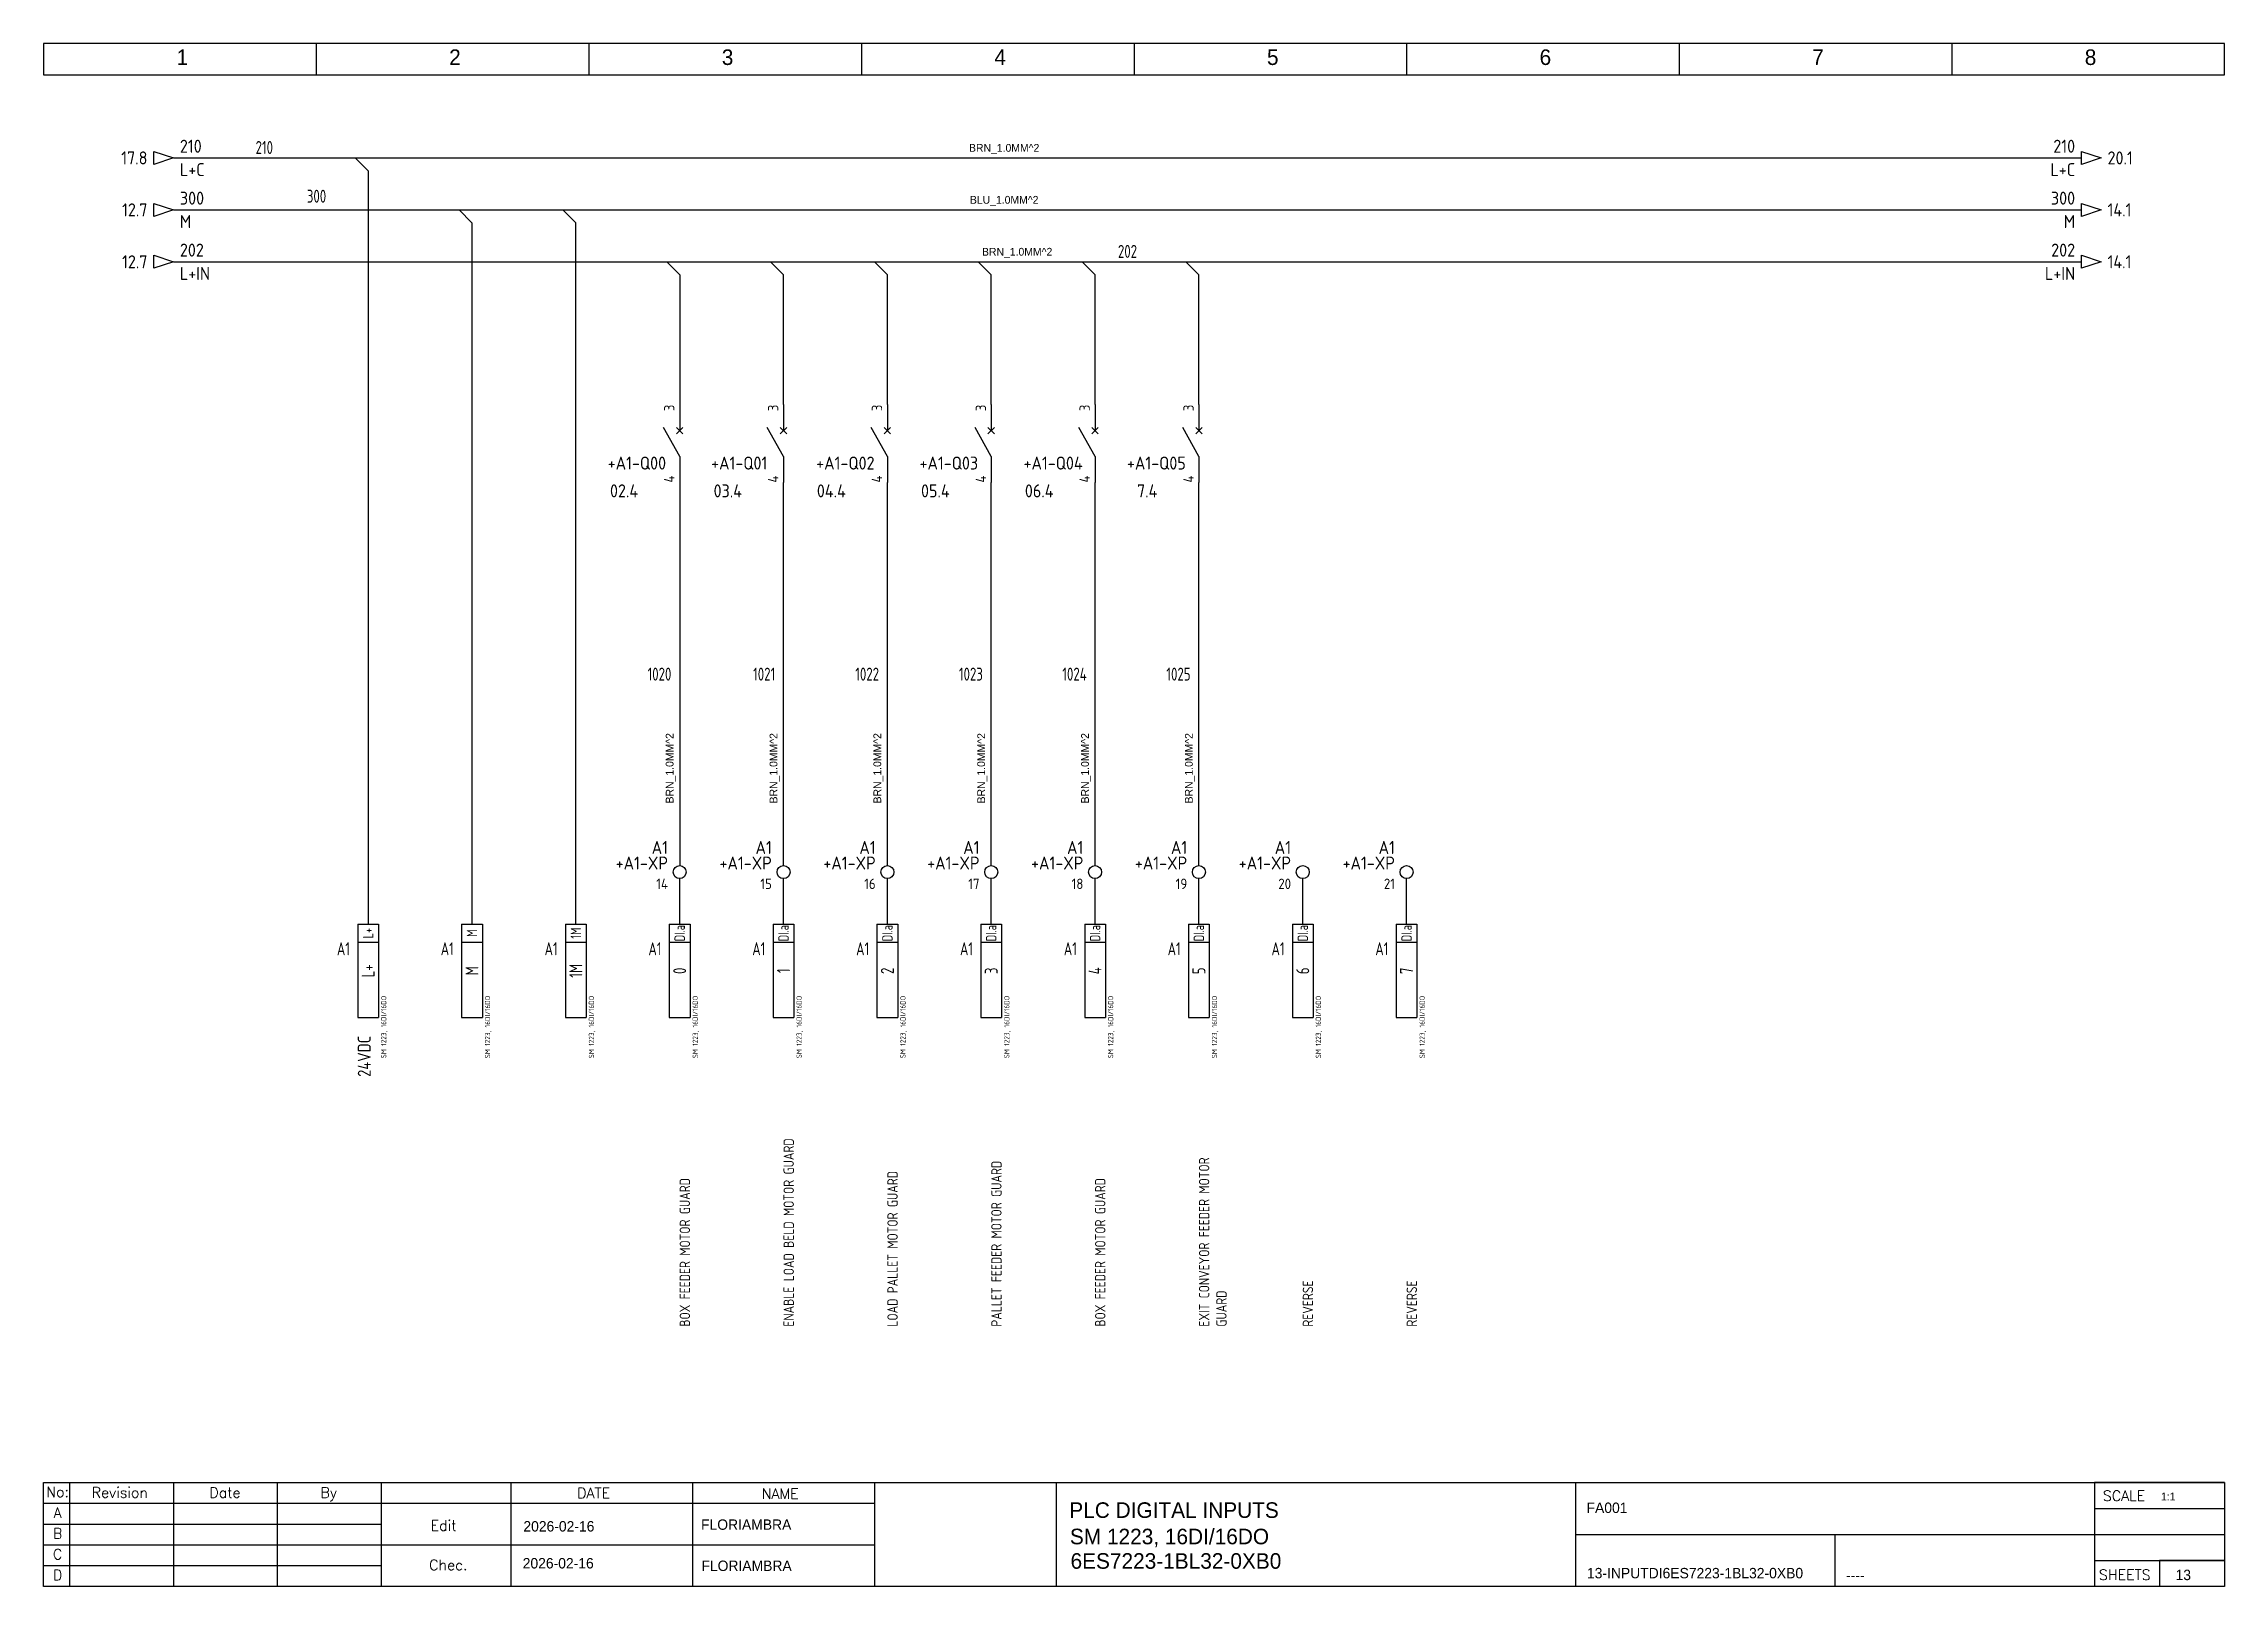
# Model space of a CAD drawing. Extents: x 0 to 420, y 0 to 297.
import ezdxf
from ezdxf.enums import TextEntityAlignment as Align

# ---------------------------------------------------------------- set-up
doc = ezdxf.new("R2010")
doc.units = 0
doc.header["$LTSCALE"] = 6
for name, color, linetype in [('025', 1, 'Continuous'), ('05', 6, 'Continuous'), ('BLU_1.0mm^2', 5, 'Continuous'), ('BRN_1.0mm^2', 14, 'Continuous'), ('DESC', 1, 'Continuous'), ('DESCCHILD', 20, 'Continuous'), ('LOC', 8, 'Continuous'), ('MISC', 2, 'Continuous'), ('SYMS', 7, 'Continuous'), ('TAGS', 51, 'Continuous'), ('TERMS', 4, 'Continuous'), ('WIRENO', 70, 'Continuous'), ('WIREREF', 61, 'Continuous'), ('WIREREF_DEST', 61, 'Continuous'), ('XREF', 7, 'Continuous'), ('XREFCHILD', 134, 'Continuous')]:
    doc.layers.add(name, color=color, linetype=linetype)
doc.styles.add('WD', font='romans.shx')
doc.styles.add('WD_IEC', font='ISOCP2.shx', dxfattribs={"width": 0.9, "height": 4})

# ---------------------------------------------------------------- blocks, each defined once
blk = doc.blocks.new('IEC_tblock_a3_floriambra')
at = {"layer": '05'}
for p, q in [((-840, 0), (-840, 20)), ((-840, 0), (-840, 20)), ((-840, 20), (-420, 20)), ((-835, 20), (-835, 0)), ((-815, 20), (-815, 0)), ((-795, 20), (-795, 0)), ((-775, 20), (-775, 0)), ((-750, 20), (-750, 0)), ((-715, 20), (-715, 0)), ((-680, 20), (-680, 0)), ((-645, 20), (-645, 0)), ((-545, 20), (-545, 0)), ((-420, 20), (-445, 20)), ((-445, 20), (-445, 0)), ((-445, 20), (-445, 15)), ((-420, 20), (-420, 0)), ((-840, 16), (-775, 16)), ((-775, 16), (-680, 16)), ((-445, 15), (-420, 15)), ((-840, 12), (-775, 12)), ((-545, 10), (-445, 10)), ((-495, 10), (-495, 0)), ((-445, 10), (-420, 10)), ((-840, 8), (-775, 8)), ((-775, 8), (-680, 8)), ((-445, 5), (-420, 5)), ((-420, 5), (-432.5, 5)), ((-432.5, 5), (-432.5, 0)), ((-840, 4), (-775, 4)), ((-420, 0), (-840, 0))]:
    blk.add_line(p, q, dxfattribs=at)
at = {"flags": 4}
for tag, p, height in [('SCALA', (-432.21, 16.54), 1.5), ('AUTHOR', (-713.38, 10.89), 2), ('DESCRIPT_PROYECT', (-642.46, 13.18), 3), ('CODIGO_PROYECT', (-542.84, 14.13), 2), ('INSTALACION', (-441.74, 11.01), 2), ('FECHA_CREA', (-747.6, 10.56), 2), ('DESCRIPCION_1', (-642.34, 8.1), 3), ('LOCALIZACION', (-441.61, 6.6), 2), ('FECHA_EDIT', (-747.73, 3.45), 2), ('REVISADO', (-713.31, 2.96), 2), ('DESCRIPCION_2', (-642.22, 3.39), 3), ('ARCHIVO', (-542.76, 1.55), 2), ('COMENTARIO', (-492.87, 1.14), 2), ('PAG', (-429.4, 1.2), 2)]:
    blk.add_attdef(tag, p, '', height=height, dxfattribs=at)
at = {"layer": '025', "style": 'WD'}
for s, p in [('No:', (-837.31, 17.19)), ('Revision', (-825.33, 17.07)), ('Date', (-805.08, 17.05)), ('By', (-785.09, 17.06)), ('NAME', (-698.14, 16.82)), ('SCALE', (-439.33, 16.45)), ('A', (-837.31, 13.19)), ('B', (-837.31, 9.19)), ('C', (-837.31, 5.19)), ('D', (-837.31, 1.19))]:
    blk.add_text(s, height=2, dxfattribs=at).set_placement(p, align=Align.CENTER)
for s, p in [('DATE', (-737.24, 16.98)), ('Edit', (-765.46, 10.72)), ('Chec.', (-765.74, 3.12)), ('SHEETS', (-444.15, 1.23))]:
    blk.add_text(s, height=2, dxfattribs=at).set_placement(p)
blk = doc.blocks.new('PLCIOI3V')
for p, q in [((-2, 0), (-2, -18)), ((-2, 0), (2, 0)), ((2, 0), (2, -18)), ((-2, -3.5), (2, -3.5)), ((-2, -18), (2, -18))]:
    blk.add_line(p, q)
at = {"style": 'WD_IEC', "width": 0.9}
blk.add_attdef('TERMDESC01', text='', height=2, rotation=90, dxfattribs=at).set_placement((2.25, 1), align=Align.TOP_LEFT)
at = {"style": 'WD_IEC', "width": 0.8}
for tag, p in [('INST', (-3.5, -2.5)), ('LOC', (-3.5, -6))]:
    blk.add_attdef(tag, text='', height=2.5, dxfattribs=at).set_placement(p, align=Align.RIGHT)
for tag, height, p in [('TERM01', 2, (0, -1.75)), ('TAGA01', 2.5, (0, -9))]:
    blk.add_attdef(tag, text='', height=height, rotation=90, dxfattribs=at).set_placement(p, align=Align.MIDDLE)
at = {"style": 'WD_IEC', "flags": 1}
for tag, height, p in [('X2TERM01', 0.25, (0, 0)), ('TAG2', 1, (-3, -9.5))]:
    blk.add_attdef(tag, text='', height=height, rotation=90, dxfattribs=at).set_placement(p, align=Align.RIGHT)
at = {"linetype": 'Continuous', "style": 'WD_IEC', "flags": 9}
for tag, p in [('ASSYCODE', (-2.39, -10.18)), ('FAMILY', (-2.39, -16.68))]:
    blk.add_attdef(tag, text='', height=0.16, rotation=90, dxfattribs=at).set_placement(p, align=Align.CENTER)
at = {"style": 'WD_IEC', "width": 0.9}
for tag, height, p in [('DESCC01', 1, (3.5, -13.81)), ('DESCA01', 2.5, (0.5, -21.5)), ('DESCB01', 2.5, (3.5, -21.5)), ('DESCD01', 2.5, (6.5, -21.5)), ('DESCE01', 2.5, (9.5, -21.5))]:
    blk.add_attdef(tag, text='', height=height, rotation=90, dxfattribs=at).set_placement(p, align=Align.RIGHT)
blk = doc.blocks.new('HA1D3')
blk.add_lwpolyline([(0, 0), (-3.75, -1.25), (-3.75, 1.25)], close=True)
at = {"style": 'WD_IEC'}
blk.add_attdef('XREF', text='', height=2.5, dxfattribs=at).set_placement((-5, 0), align=Align.MIDDLE_RIGHT)
at = {"style": 'WD_IEC', "flags": 1}
blk.add_attdef('SIGCODE', text='', height=1, dxfattribs=at).set_placement((-2.5, 1.8), align=Align.RIGHT)
at = {"style": 'WD_IEC'}
for tag, p, height, flags in [('X1TERM01', (0, 0), 0.32, 1), ('WIRENO', (1.25, 1), 2.5, 8)]:
    blk.add_attdef(tag, p, '', height=height, dxfattribs=dict(at, flags=flags))
blk.add_attdef('DESC1', text='', height=2.5, dxfattribs=at).set_placement((1.25, -1), align=Align.TOP_LEFT)
blk = doc.blocks.new('WD_WNH')
at = {"linetype": 'Continuous', "style": 'WD_IEC', "width": 0.8}
blk.add_attdef('WIRENO', text='', height=2.5, dxfattribs=at).set_placement((0, 0.75), align=Align.CENTER)
at = {"style": 'WD_IEC', "flags": 1}
for tag, p in [('W08USER', (0, 0.375)), ('W04USER', (0, 0.875)), ('W05USER', (0, 0.75)), ('W09USER', (0, 0.25)), ('W03USER', (0, 1)), ('W06USER', (0, 0.625)), ('W07USER', (0, 0.5)), ('W02USER', (0, 1.125)), ('W01USER', (0, 1.25)), ('W10USER', (0, 0.125))]:
    blk.add_attdef(tag, text='', height=0.08, dxfattribs=at).set_placement(p, align=Align.CENTER)
blk = doc.blocks.new('HT0_418')
for p, q in [((-2.5, 0), (2.5, 0)), ((0, -2.5), (-2.5, 0))]:
    blk.add_line(p, q)
at = {"style": 'WD_IEC', "flags": 1}
for tag, p in [('X4TERM01', (-2.5, 0)), ('X1TERM01', (2.5, 0)), ('WDWSEQ', (-2.63, -0.91)), ('X8TERM01', (0, -2.5))]:
    blk.add_attdef(tag, p, '', height=0.4, dxfattribs=at)
blk = doc.blocks.new('HA1S1')
blk.add_lwpolyline([(0, 1.25), (3.75, 0), (0, -1.25)], close=True)
at = {"style": 'WD_IEC'}
for tag, height, flags, p in [('WIRENO', 2.5, 8, (-1.25, 1)), ('SIGCODE', 1, 1, (5, 1.8))]:
    blk.add_attdef(tag, text='', height=height, dxfattribs=dict(at, flags=flags)).set_placement(p, align=Align.RIGHT)
at = {"style": 'WD_IEC', "flags": 1}
blk.add_attdef('X4TERM01', (0, 0), '', height=0.32, dxfattribs=at)
at = {"style": 'WD_IEC'}
blk.add_attdef('XREF', text='', height=2.5, dxfattribs=at).set_placement((5, 0), align=Align.MIDDLE_LEFT)
blk.add_attdef('DESC1', text='', height=2.5, dxfattribs=at).set_placement((-1.25, -1), align=Align.TOP_RIGHT)
blk = doc.blocks.new('VT0002')
blk.add_circle((0, 0), 1.25)
at = {"style": 'WD_IEC'}
for tag, p in [('INST', (-2.25, 6.5)), ('LOC', (-2.25, 3.5)), ('DESC1', (-2.25, -6.25)), ('DESC2', (-2.25, -9.25)), ('DESC3', (-2.25, -12.25))]:
    blk.add_attdef(tag, text='', height=2.5, dxfattribs=at).set_placement(p, align=Align.RIGHT)
at = {"style": 'WD_IEC', "flags": 1}
for tag, p, height in [('ASSYCODE', (2.75, 10.75), 1), ('CATDESC', (2.75, 9.25), 1), ('MFG', (2.75, 7.25), 1.5), ('CAT', (2.75, 4.75), 1.5), ('X4PIN01', (-1.25, 1), 0.25), ('X4TERM01', (-1.25, 0), 0.25), ('X4TERMDESC01', (-1.25, 0.5), 0.4), ('STRIPSEQ', (0, 0), 0.025), ('X2PIN01', (0, 2.25), 0.25), ('X2TERM01', (0, 1.25), 0.25), ('X8PIN01', (0, -0.25), 0.25), ('X2TERMDESC01', (0, 1.75), 0.4), ('X1PIN01', (1.25, 1), 0.25), ('X1TERM01', (1.25, 0), 0.25), ('X1TERMDESC01', (1.25, 0.5), 0.4), ('LINKTERM', (0, -0.04), 0.025), ('X8TERM01', (0, -1.25), 0.25), ('X8TERMDESC01', (0, -0.75), 0.4)]:
    blk.add_attdef(tag, p, '', height=height, dxfattribs=at)
at = {"style": 'WD_IEC', "flags": 8}
for tag, height, p in [('TAGSTRIP', 2.5, (-2.25, 0.5)), ('TERM01', 2, (-2.25, -3.25))]:
    blk.add_attdef(tag, text='', height=height, dxfattribs=at).set_placement(p, align=Align.RIGHT)
blk = doc.blocks.new('VCB2')
for p, q in [((0, 7.5), (0, 2.5)), ((0, -2.5), (-3.12, 3.12)), ((0.62, 1.88), (-0.62, 3.12)), ((-0.62, 1.88), (0.62, 3.12)), ((0, -2.5), (0, -7.5))]:
    blk.add_line(p, q)
at = {"style": 'WD_IEC'}
for tag, p in [('INST', (-8, 2.65)), ('LOC', (-8, -0.35)), ('TAG2', (-8, -3.35)), ('DESC1', (-8, -13.35)), ('DESC2', (-8, -16.35)), ('DESC3', (-8, -19.35))]:
    blk.add_attdef(tag, text='', height=2.5, dxfattribs=at).set_placement(p, align=Align.RIGHT)
blk.add_attdef('TERM01', text='', height=2, rotation=90, dxfattribs=at).set_placement((-1, 7.5), align=Align.RIGHT)
at = {"style": 'WD_IEC', "flags": 1}
for tag, p, height in [('X2TERM01', (0, 7.5), 0.32), ('X4LINK', (-2.5, 0), 0.32), ('X1LINK', (-0.5, 0), 0.32), ('X8TERM02', (0, -7.5), 0.32), ('FAMILY', (1, -10.5), 1), ('CONTACT', (1, -13.5), 1)]:
    blk.add_attdef(tag, p, '', height=height, dxfattribs=at)
at = {"style": 'WD_IEC'}
blk.add_attdef('TERM02', (-1, -7.5), '', height=2, rotation=90, dxfattribs=at)
at = {"style": 'WD_IEC', "flags": 1}
blk.add_attdef('RATING1', text='', height=2.5, dxfattribs=at).set_placement((-8, -6.35), align=Align.RIGHT)
at = {"lineweight": 15, "style": 'WD_IEC'}
blk.add_attdef('XREF', text='', height=2.5, dxfattribs=at).set_placement((-8, -10.35), align=Align.RIGHT)
blk = doc.blocks.new('WD_WNV')
at = {"linetype": 'Continuous', "style": 'WD_IEC', "width": 0.8}
blk.add_attdef('WIRENO', text='', height=2.5, dxfattribs=at).set_placement((-1.6, 0), align=Align.MIDDLE_RIGHT)
at = {"style": 'WD_IEC', "flags": 1}
for tag, p in [('W08USER', (-1, 0.375)), ('W04USER', (-1, 0.875)), ('W05USER', (-1, 0.75)), ('W09USER', (-1, 0.25)), ('W03USER', (-1, 1)), ('W06USER', (-1, 0.625)), ('W07USER', (-1, 0.5)), ('W02USER', (-1, 1.125)), ('W01USER', (-1, 1.25)), ('W10USER', (-1, 0.125))]:
    blk.add_attdef(tag, text='', height=0.08, dxfattribs=at).set_placement(p, align=Align.CENTER)

msp = doc.modelspace()

# ---------------------------------------------------------------- linework, layer by layer
at = {"layer": '05'}
for p, q in [((0, 297), (0, 291)), ((420, 297), (0, 297)), ((52.5, 297), (52.5, 291)), ((105, 297), (105, 291)), ((157.5, 297), (157.5, 291)), ((210, 297), (210, 291)), ((262.5, 297), (262.5, 291)), ((315, 297), (315, 291)), ((367.5, 297), (367.5, 291)), ((420, 291), (420, 297)), ((0, 291), (420, 291))]:
    msp.add_line(p, q, dxfattribs=at)
at = {"layer": 'BLU_1.0mm^2'}
for p, q in [((25, 265), (80, 265)), ((85, 265), (100, 265)), ((105, 265), (392.5, 265)), ((82.5, 262.5), (82.5, 127.5)), ((102.5, 127.5), (102.5, 262.5))]:
    msp.add_line(p, q, dxfattribs=at)
at = {"layer": 'BRN_1.0mm^2'}
for p, q in [((25, 275), (60, 275)), ((65, 275), (392.5, 275)), ((62.5, 272.5), (62.5, 127.5)), ((25, 255), (120, 255)), ((122.5, 252.5), (122.5, 227.5)), ((125, 255), (140, 255)), ((142.5, 227.5), (142.5, 252.5)), ((145, 255), (160, 255)), ((162.5, 227.5), (162.5, 252.5)), ((165, 255), (180, 255)), ((182.5, 227.5), (182.5, 252.5)), ((185, 255), (200, 255)), ((202.5, 227.5), (202.5, 252.5)), ((205, 255), (220, 255)), ((222.5, 227.5), (222.5, 252.5)), ((225, 255), (392.5, 255)), ((122.5, 212.5), (122.5, 138.75)), ((142.5, 138.75), (142.5, 212.5)), ((162.5, 138.75), (162.5, 212.5)), ((182.5, 138.75), (182.5, 212.5)), ((202.5, 138.75), (202.5, 212.5)), ((222.5, 138.75), (222.5, 212.5)), ((122.5, 127.5), (122.5, 136.25)), ((142.5, 127.5), (142.5, 136.25)), ((162.5, 127.5), (162.5, 136.25)), ((182.5, 127.5), (182.5, 136.25)), ((202.5, 127.5), (202.5, 136.25)), ((222.5, 127.5), (222.5, 136.25)), ((242.5, 127.5), (242.5, 136.25)), ((262.5, 127.5), (262.5, 136.25))]:
    msp.add_line(p, q, dxfattribs=at)

# ---------------------------------------------------------------- block references
ref = msp.add_blockref('IEC_tblock_a3_floriambra', (840, 0))
ref.add_attrib('FECHA_EDIT', '2026-02-16', (92.27, 3.45), dxfattribs={"height": 2})
ref.add_attrib('FECHA_CREA', '2026-02-16', (92.4, 10.56), dxfattribs={"height": 2})
ref.add_attrib('REVISADO', 'FLORIAMBRA', (126.69, 2.96), dxfattribs={"height": 2})
ref.add_attrib('AUTHOR', 'FLORIAMBRA', (126.62, 10.89), dxfattribs={"height": 2})
ref.add_attrib('DESCRIPCION_2', '6ES7223-1BL32-0XB0', (197.78, 3.39), dxfattribs={"height": 3})
ref.add_attrib('DESCRIPCION_1', 'SM 1223, 16DI/16DO', (197.66, 8.1), dxfattribs={"height": 3})
ref.add_attrib('DESCRIPT_PROYECT', 'PLC DIGITAL INPUTS', (197.54, 13.18), dxfattribs={"height": 3})
ref.add_attrib('CODIGO_PROYECT', 'FA001', (297.16, 14.13), dxfattribs={"height": 2})
ref.add_attrib('ARCHIVO', '13-INPUTDI6ES7223-1BL32-0XB0', (297.24, 1.55), dxfattribs={"height": 2})
ref.add_attrib('COMENTARIO', '----', (347.13, 1.14), dxfattribs={"height": 2})
ref.add_attrib('PAG', '13', (410.6, 1.2), dxfattribs={"height": 2})
ref.add_attrib('SCALA', '1:1', (407.79, 16.54), dxfattribs={"height": 1.5})
at = {"layer": 'BLU_1.0mm^2'}
for p in [(82.5, 265), (102.5, 265)]:
    msp.add_blockref('HT0_418', p, dxfattribs=at)
at = {"layer": 'BRN_1.0mm^2'}
for p in [(62.5, 275), (122.5, 255), (142.5, 255), (162.5, 255), (182.5, 255), (202.5, 255), (222.5, 255)]:
    msp.add_blockref('HT0_418', p, dxfattribs=at)
at = {"layer": 'SYMS'}
ref = msp.add_blockref('HA1D3', (25, 275), dxfattribs=at)
ref.add_attrib('XREF', '17.8', dxfattribs={"layer": 'XREF', "height": 2.5, "style": 'WD_IEC'}).set_placement((20, 275), align=Align.MIDDLE_RIGHT)
ref.add_attrib('DESC1', 'L+C', dxfattribs={"layer": 'DESC', "height": 2.5, "style": 'WD_IEC'}).set_placement((26.25, 274), align=Align.TOP_LEFT)
ref.add_attrib('WIRENO', '210', (26.25, 276), dxfattribs={"layer": 'WIREREF_DEST', "height": 2.5, "style": 'WD_IEC', "flags": 8})
ref = msp.add_blockref('HA1S1', (392.5, 275), dxfattribs=at)
ref.add_attrib('XREF', '20.1', dxfattribs={"layer": 'XREF', "height": 2.5, "style": 'WD_IEC'}).set_placement((397.5, 275), align=Align.MIDDLE_LEFT)
ref.add_attrib('DESC1', 'L+C', dxfattribs={"layer": 'DESC', "height": 2.5, "style": 'WD_IEC'}).set_placement((391.25, 274), align=Align.TOP_RIGHT)
ref.add_attrib('WIRENO', '210', dxfattribs={"layer": 'WIREREF', "height": 2.5, "style": 'WD_IEC', "flags": 8}).set_placement((391.25, 276), align=Align.RIGHT)
ref = msp.add_blockref('HA1D3', (25, 265), dxfattribs=at)
ref.add_attrib('XREF', '12.7', dxfattribs={"layer": 'XREF', "height": 2.5, "style": 'WD_IEC'}).set_placement((20, 265), align=Align.MIDDLE_RIGHT)
ref.add_attrib('DESC1', 'M', dxfattribs={"layer": 'DESC', "height": 2.5, "style": 'WD_IEC'}).set_placement((26.25, 264), align=Align.TOP_LEFT)
ref.add_attrib('WIRENO', '300', (26.25, 266), dxfattribs={"layer": 'WIREREF_DEST', "height": 2.5, "style": 'WD_IEC', "flags": 8})
ref = msp.add_blockref('HA1S1', (392.5, 265), dxfattribs=at)
ref.add_attrib('XREF', '14.1', dxfattribs={"layer": 'XREF', "height": 2.5, "style": 'WD_IEC'}).set_placement((397.5, 265), align=Align.MIDDLE_LEFT)
ref.add_attrib('DESC1', 'M', dxfattribs={"layer": 'DESC', "height": 2.5, "style": 'WD_IEC'}).set_placement((391.25, 264), align=Align.TOP_RIGHT)
ref.add_attrib('WIRENO', '300', dxfattribs={"layer": 'WIREREF', "height": 2.5, "style": 'WD_IEC', "flags": 8}).set_placement((391.25, 266), align=Align.RIGHT)
ref = msp.add_blockref('HA1D3', (25, 255), dxfattribs=at)
ref.add_attrib('XREF', '12.7', dxfattribs={"layer": 'XREF', "height": 2.5, "style": 'WD_IEC'}).set_placement((20, 255), align=Align.MIDDLE_RIGHT)
ref.add_attrib('DESC1', 'L+IN', dxfattribs={"layer": 'DESC', "height": 2.5, "style": 'WD_IEC'}).set_placement((26.25, 254), align=Align.TOP_LEFT)
ref.add_attrib('WIRENO', '202', (26.25, 256), dxfattribs={"layer": 'WIREREF_DEST', "height": 2.5, "style": 'WD_IEC', "flags": 8})
ref = msp.add_blockref('HA1S1', (392.5, 255), dxfattribs=at)
ref.add_attrib('XREF', '14.1', dxfattribs={"layer": 'XREF', "height": 2.5, "style": 'WD_IEC'}).set_placement((397.5, 255), align=Align.MIDDLE_LEFT)
ref.add_attrib('DESC1', 'L+IN', dxfattribs={"layer": 'DESC', "height": 2.5, "style": 'WD_IEC'}).set_placement((391.25, 254), align=Align.TOP_RIGHT)
ref.add_attrib('WIRENO', '202', dxfattribs={"layer": 'WIREREF', "height": 2.5, "style": 'WD_IEC', "flags": 8}).set_placement((391.25, 256), align=Align.RIGHT)
ref = msp.add_blockref('VCB2', (122.5, 220), dxfattribs=at)
ref.add_attrib('TERM02', '4', (121.5, 212.5), dxfattribs={"layer": 'TERMS', "height": 2, "rotation": 90, "style": 'WD_IEC'})
ref.add_attrib('TERM01', '3', dxfattribs={"layer": 'TERMS', "height": 2, "rotation": 90, "style": 'WD_IEC'}).set_placement((121.5, 227.5), align=Align.RIGHT)
ref.add_attrib('XREF', '02.4', dxfattribs={"layer": 'XREFCHILD', "lineweight": 15, "height": 2.5, "style": 'WD_IEC'}).set_placement((114.5, 209.65), align=Align.RIGHT)
ref.add_attrib('TAG2', '+A1-Q00', dxfattribs={"layer": 'TAGS', "height": 2.5, "style": 'WD_IEC'}).set_placement((119.88, 215), align=Align.RIGHT)
ref = msp.add_blockref('VCB2', (142.5, 220), dxfattribs=at)
ref.add_attrib('TERM02', '4', (141.5, 212.5), dxfattribs={"layer": 'TERMS', "height": 2, "rotation": 90, "style": 'WD_IEC'})
ref.add_attrib('TERM01', '3', dxfattribs={"layer": 'TERMS', "height": 2, "rotation": 90, "style": 'WD_IEC'}).set_placement((141.5, 227.5), align=Align.RIGHT)
ref.add_attrib('XREF', '03.4', dxfattribs={"layer": 'XREFCHILD', "lineweight": 15, "height": 2.5, "style": 'WD_IEC'}).set_placement((134.5, 209.65), align=Align.RIGHT)
ref.add_attrib('TAG2', '+A1-Q01', dxfattribs={"layer": 'TAGS', "height": 2.5, "style": 'WD_IEC'}).set_placement((139.38, 215), align=Align.RIGHT)
ref = msp.add_blockref('VCB2', (162.5, 220), dxfattribs=at)
ref.add_attrib('TERM02', '4', (161.5, 212.5), dxfattribs={"layer": 'TERMS', "height": 2, "rotation": 90, "style": 'WD_IEC'})
ref.add_attrib('TERM01', '3', dxfattribs={"layer": 'TERMS', "height": 2, "rotation": 90, "style": 'WD_IEC'}).set_placement((161.5, 227.5), align=Align.RIGHT)
ref.add_attrib('XREF', '04.4', dxfattribs={"layer": 'XREFCHILD', "lineweight": 15, "height": 2.5, "style": 'WD_IEC'}).set_placement((154.5, 209.65), align=Align.RIGHT)
ref.add_attrib('TAG2', '+A1-Q02', dxfattribs={"layer": 'TAGS', "height": 2.5, "style": 'WD_IEC'}).set_placement((160.03, 215), align=Align.RIGHT)
ref = msp.add_blockref('VCB2', (182.5, 220), dxfattribs=at)
ref.add_attrib('TERM02', '4', (181.5, 212.5), dxfattribs={"layer": 'TERMS', "height": 2, "rotation": 90, "style": 'WD_IEC'})
ref.add_attrib('TERM01', '3', dxfattribs={"layer": 'TERMS', "height": 2, "rotation": 90, "style": 'WD_IEC'}).set_placement((181.5, 227.5), align=Align.RIGHT)
ref.add_attrib('XREF', '05.4', dxfattribs={"layer": 'XREFCHILD', "lineweight": 15, "height": 2.5, "style": 'WD_IEC'}).set_placement((174.5, 209.65), align=Align.RIGHT)
ref.add_attrib('TAG2', '+A1-Q03', dxfattribs={"layer": 'TAGS', "height": 2.5, "style": 'WD_IEC'}).set_placement((179.98, 215), align=Align.RIGHT)
ref = msp.add_blockref('VCB2', (202.5, 220), dxfattribs=at)
ref.add_attrib('TERM02', '4', (201.5, 212.5), dxfattribs={"layer": 'TERMS', "height": 2, "rotation": 90, "style": 'WD_IEC'})
ref.add_attrib('TERM01', '3', dxfattribs={"layer": 'TERMS', "height": 2, "rotation": 90, "style": 'WD_IEC'}).set_placement((201.5, 227.5), align=Align.RIGHT)
ref.add_attrib('XREF', '06.4', dxfattribs={"layer": 'XREFCHILD', "lineweight": 15, "height": 2.5, "style": 'WD_IEC'}).set_placement((194.5, 209.65), align=Align.RIGHT)
ref.add_attrib('TAG2', '+A1-Q04', dxfattribs={"layer": 'TAGS', "height": 2.5, "style": 'WD_IEC'}).set_placement((200.12, 215), align=Align.RIGHT)
ref = msp.add_blockref('VCB2', (222.5, 220), dxfattribs=at)
ref.add_attrib('TERM02', '4', (221.5, 212.5), dxfattribs={"layer": 'TERMS', "height": 2, "rotation": 90, "style": 'WD_IEC'})
ref.add_attrib('TERM01', '3', dxfattribs={"layer": 'TERMS', "height": 2, "rotation": 90, "style": 'WD_IEC'}).set_placement((221.5, 227.5), align=Align.RIGHT)
ref.add_attrib('XREF', '7.4', dxfattribs={"layer": 'XREFCHILD', "lineweight": 15, "height": 2.5, "style": 'WD_IEC'}).set_placement((214.5, 209.65), align=Align.RIGHT)
ref.add_attrib('TAG2', '+A1-Q05', dxfattribs={"layer": 'TAGS', "height": 2.5, "style": 'WD_IEC'}).set_placement((219.98, 215), align=Align.RIGHT)
ref = msp.add_blockref('VT0002', (122.5, 137.5), dxfattribs=at)
ref.add_attrib('TERM01', '14', dxfattribs={"layer": 'TERMS', "height": 2, "style": 'WD_IEC', "flags": 8}).set_placement((120.25, 134.25), align=Align.RIGHT)
ref.add_attrib('LOC', 'A1', dxfattribs={"layer": 'LOC', "height": 2.5, "style": 'WD_IEC'}).set_placement((120.25, 141), align=Align.RIGHT)
ref.add_attrib('TAGSTRIP', '+A1-XP', dxfattribs={"layer": 'TAGS', "height": 2.5, "style": 'WD_IEC', "flags": 8}).set_placement((120.25, 138), align=Align.RIGHT)
ref = msp.add_blockref('VT0002', (142.5, 137.5), dxfattribs=at)
ref.add_attrib('TERM01', '15', dxfattribs={"layer": 'TERMS', "height": 2, "style": 'WD_IEC', "flags": 8}).set_placement((140.25, 134.25), align=Align.RIGHT)
ref.add_attrib('LOC', 'A1', dxfattribs={"layer": 'LOC', "height": 2.5, "style": 'WD_IEC'}).set_placement((140.25, 141), align=Align.RIGHT)
ref.add_attrib('TAGSTRIP', '+A1-XP', dxfattribs={"layer": 'TAGS', "height": 2.5, "style": 'WD_IEC', "flags": 8}).set_placement((140.25, 138), align=Align.RIGHT)
ref = msp.add_blockref('VT0002', (162.5, 137.5), dxfattribs=at)
ref.add_attrib('TERM01', '16', dxfattribs={"layer": 'TERMS', "height": 2, "style": 'WD_IEC', "flags": 8}).set_placement((160.25, 134.25), align=Align.RIGHT)
ref.add_attrib('LOC', 'A1', dxfattribs={"layer": 'LOC', "height": 2.5, "style": 'WD_IEC'}).set_placement((160.25, 141), align=Align.RIGHT)
ref.add_attrib('TAGSTRIP', '+A1-XP', dxfattribs={"layer": 'TAGS', "height": 2.5, "style": 'WD_IEC', "flags": 8}).set_placement((160.25, 138), align=Align.RIGHT)
ref = msp.add_blockref('VT0002', (182.5, 137.5), dxfattribs=at)
ref.add_attrib('TERM01', '17', dxfattribs={"layer": 'TERMS', "height": 2, "style": 'WD_IEC', "flags": 8}).set_placement((180.25, 134.25), align=Align.RIGHT)
ref.add_attrib('LOC', 'A1', dxfattribs={"layer": 'LOC', "height": 2.5, "style": 'WD_IEC'}).set_placement((180.25, 141), align=Align.RIGHT)
ref.add_attrib('TAGSTRIP', '+A1-XP', dxfattribs={"layer": 'TAGS', "height": 2.5, "style": 'WD_IEC', "flags": 8}).set_placement((180.25, 138), align=Align.RIGHT)
ref = msp.add_blockref('VT0002', (202.5, 137.5), dxfattribs=at)
ref.add_attrib('TERM01', '18', dxfattribs={"layer": 'TERMS', "height": 2, "style": 'WD_IEC', "flags": 8}).set_placement((200.25, 134.25), align=Align.RIGHT)
ref.add_attrib('LOC', 'A1', dxfattribs={"layer": 'LOC', "height": 2.5, "style": 'WD_IEC'}).set_placement((200.25, 141), align=Align.RIGHT)
ref.add_attrib('TAGSTRIP', '+A1-XP', dxfattribs={"layer": 'TAGS', "height": 2.5, "style": 'WD_IEC', "flags": 8}).set_placement((200.25, 138), align=Align.RIGHT)
ref = msp.add_blockref('VT0002', (222.5, 137.5), dxfattribs=at)
ref.add_attrib('TERM01', '19', dxfattribs={"layer": 'TERMS', "height": 2, "style": 'WD_IEC', "flags": 8}).set_placement((220.25, 134.25), align=Align.RIGHT)
ref.add_attrib('LOC', 'A1', dxfattribs={"layer": 'LOC', "height": 2.5, "style": 'WD_IEC'}).set_placement((220.25, 141), align=Align.RIGHT)
ref.add_attrib('TAGSTRIP', '+A1-XP', dxfattribs={"layer": 'TAGS', "height": 2.5, "style": 'WD_IEC', "flags": 8}).set_placement((220.25, 138), align=Align.RIGHT)
ref = msp.add_blockref('VT0002', (242.5, 137.5), dxfattribs=at)
ref.add_attrib('TERM01', '20', dxfattribs={"layer": 'TERMS', "height": 2, "style": 'WD_IEC', "flags": 8}).set_placement((240.25, 134.25), align=Align.RIGHT)
ref.add_attrib('LOC', 'A1', dxfattribs={"layer": 'LOC', "height": 2.5, "style": 'WD_IEC'}).set_placement((240.25, 141), align=Align.RIGHT)
ref.add_attrib('TAGSTRIP', '+A1-XP', dxfattribs={"layer": 'TAGS', "height": 2.5, "style": 'WD_IEC', "flags": 8}).set_placement((240.25, 138), align=Align.RIGHT)
ref = msp.add_blockref('VT0002', (262.5, 137.5), dxfattribs=at)
ref.add_attrib('TERM01', '21', dxfattribs={"layer": 'TERMS', "height": 2, "style": 'WD_IEC', "flags": 8}).set_placement((260.25, 134.25), align=Align.RIGHT)
ref.add_attrib('LOC', 'A1', dxfattribs={"layer": 'LOC', "height": 2.5, "style": 'WD_IEC'}).set_placement((260.25, 141), align=Align.RIGHT)
ref.add_attrib('TAGSTRIP', '+A1-XP', dxfattribs={"layer": 'TAGS', "height": 2.5, "style": 'WD_IEC', "flags": 8}).set_placement((260.25, 138), align=Align.RIGHT)
ref = msp.add_blockref('PLCIOI3V', (62.5, 127.5), dxfattribs=at)
ref.add_attrib('DESCC01', 'SM 1223, 16DI/16DO', dxfattribs={"layer": 'DESC', "height": 1, "rotation": 90, "style": 'WD_IEC', "width": 0.9}).set_placement((66, 113.69), align=Align.RIGHT)
ref.add_attrib('LOC', 'A1', dxfattribs={"layer": 'LOC', "height": 2.5, "style": 'WD_IEC', "width": 0.8}).set_placement((59, 121.5), align=Align.RIGHT)
ref.add_attrib('DESCA01', '24VDC', dxfattribs={"layer": 'DESC', "height": 2.5, "rotation": 90, "style": 'WD_IEC', "width": 0.9}).set_placement((63, 106), align=Align.RIGHT)
ref.add_attrib('TAGA01', 'L+', dxfattribs={"layer": 'TAGS', "height": 2.5, "rotation": 90, "style": 'WD_IEC', "width": 0.8}).set_placement((62.5, 118.5), align=Align.MIDDLE)
ref.add_attrib('TERM01', 'L+', dxfattribs={"layer": 'TERMS', "height": 2, "rotation": 90, "style": 'WD_IEC', "width": 0.8}).set_placement((62.5, 125.75), align=Align.MIDDLE)
ref = msp.add_blockref('PLCIOI3V', (82.5, 127.5), dxfattribs=at)
ref.add_attrib('DESCC01', 'SM 1223, 16DI/16DO', dxfattribs={"layer": 'DESC', "height": 1, "rotation": 90, "style": 'WD_IEC', "width": 0.9}).set_placement((86, 113.69), align=Align.RIGHT)
ref.add_attrib('LOC', 'A1', dxfattribs={"layer": 'LOC', "height": 2.5, "style": 'WD_IEC', "width": 0.8}).set_placement((79, 121.5), align=Align.RIGHT)
ref.add_attrib('TAGA01', 'M', dxfattribs={"layer": 'TAGS', "height": 2.5, "rotation": 90, "style": 'WD_IEC', "width": 0.8}).set_placement((82.5, 118.5), align=Align.MIDDLE)
ref.add_attrib('TERM01', 'M', dxfattribs={"layer": 'TERMS', "height": 2, "rotation": 90, "style": 'WD_IEC', "width": 0.8}).set_placement((82.5, 125.75), align=Align.MIDDLE)
ref = msp.add_blockref('PLCIOI3V', (102.5, 127.5), dxfattribs=at)
ref.add_attrib('DESCC01', 'SM 1223, 16DI/16DO', dxfattribs={"layer": 'DESC', "height": 1, "rotation": 90, "style": 'WD_IEC', "width": 0.9}).set_placement((106, 113.69), align=Align.RIGHT)
ref.add_attrib('LOC', 'A1', dxfattribs={"layer": 'LOC', "height": 2.5, "style": 'WD_IEC', "width": 0.8}).set_placement((99, 121.5), align=Align.RIGHT)
ref.add_attrib('TAGA01', '1M', dxfattribs={"layer": 'TAGS', "height": 2.5, "rotation": 90, "style": 'WD_IEC', "width": 0.8}).set_placement((102.5, 118.5), align=Align.MIDDLE)
ref.add_attrib('TERM01', '1M', dxfattribs={"layer": 'TERMS', "height": 2, "rotation": 90, "style": 'WD_IEC', "width": 0.8}).set_placement((102.5, 125.75), align=Align.MIDDLE)
ref = msp.add_blockref('PLCIOI3V', (122.5, 127.5), dxfattribs=at)
ref.add_attrib('DESCC01', 'SM 1223, 16DI/16DO', dxfattribs={"layer": 'DESC', "height": 1, "rotation": 90, "style": 'WD_IEC', "width": 0.9}).set_placement((126, 113.69), align=Align.RIGHT)
ref.add_attrib('LOC', 'A1', dxfattribs={"layer": 'LOC', "height": 2.5, "style": 'WD_IEC', "width": 0.8}).set_placement((119, 121.5), align=Align.RIGHT)
ref.add_attrib('TAGA01', '0', dxfattribs={"layer": 'TAGS', "height": 2.5, "rotation": 90, "style": 'WD_IEC', "width": 0.8}).set_placement((122.5, 118.5), align=Align.MIDDLE)
ref.add_attrib('TERM01', 'DI.a', dxfattribs={"layer": 'TERMS', "height": 2, "rotation": 90, "style": 'WD_IEC', "width": 0.8}).set_placement((122.5, 125.75), align=Align.MIDDLE)
ref = msp.add_blockref('PLCIOI3V', (142.5, 127.5), dxfattribs=at)
ref.add_attrib('DESCC01', 'SM 1223, 16DI/16DO', dxfattribs={"layer": 'DESC', "height": 1, "rotation": 90, "style": 'WD_IEC', "width": 0.9}).set_placement((146, 113.69), align=Align.RIGHT)
ref.add_attrib('LOC', 'A1', dxfattribs={"layer": 'LOC', "height": 2.5, "style": 'WD_IEC', "width": 0.8}).set_placement((139, 121.5), align=Align.RIGHT)
ref.add_attrib('TAGA01', '1', dxfattribs={"layer": 'TAGS', "height": 2.5, "rotation": 90, "style": 'WD_IEC', "width": 0.8}).set_placement((142.5, 118.5), align=Align.MIDDLE)
ref.add_attrib('TERM01', 'DI.a', dxfattribs={"layer": 'TERMS', "height": 2, "rotation": 90, "style": 'WD_IEC', "width": 0.8}).set_placement((142.5, 125.75), align=Align.MIDDLE)
ref = msp.add_blockref('PLCIOI3V', (162.5, 127.5), dxfattribs=at)
ref.add_attrib('DESCC01', 'SM 1223, 16DI/16DO', dxfattribs={"layer": 'DESC', "height": 1, "rotation": 90, "style": 'WD_IEC', "width": 0.9}).set_placement((166, 113.69), align=Align.RIGHT)
ref.add_attrib('LOC', 'A1', dxfattribs={"layer": 'LOC', "height": 2.5, "style": 'WD_IEC', "width": 0.8}).set_placement((159, 121.5), align=Align.RIGHT)
ref.add_attrib('TAGA01', '2', dxfattribs={"layer": 'TAGS', "height": 2.5, "rotation": 90, "style": 'WD_IEC', "width": 0.8}).set_placement((162.5, 118.5), align=Align.MIDDLE)
ref.add_attrib('TERM01', 'DI.a', dxfattribs={"layer": 'TERMS', "height": 2, "rotation": 90, "style": 'WD_IEC', "width": 0.8}).set_placement((162.5, 125.75), align=Align.MIDDLE)
ref = msp.add_blockref('PLCIOI3V', (182.5, 127.5), dxfattribs=at)
ref.add_attrib('DESCC01', 'SM 1223, 16DI/16DO', dxfattribs={"layer": 'DESC', "height": 1, "rotation": 90, "style": 'WD_IEC', "width": 0.9}).set_placement((186, 113.69), align=Align.RIGHT)
ref.add_attrib('LOC', 'A1', dxfattribs={"layer": 'LOC', "height": 2.5, "style": 'WD_IEC', "width": 0.8}).set_placement((179, 121.5), align=Align.RIGHT)
ref.add_attrib('TAGA01', '3', dxfattribs={"layer": 'TAGS', "height": 2.5, "rotation": 90, "style": 'WD_IEC', "width": 0.8}).set_placement((182.5, 118.5), align=Align.MIDDLE)
ref.add_attrib('TERM01', 'DI.a', dxfattribs={"layer": 'TERMS', "height": 2, "rotation": 90, "style": 'WD_IEC', "width": 0.8}).set_placement((182.5, 125.75), align=Align.MIDDLE)
ref = msp.add_blockref('PLCIOI3V', (202.5, 127.5), dxfattribs=at)
ref.add_attrib('DESCC01', 'SM 1223, 16DI/16DO', dxfattribs={"layer": 'DESC', "height": 1, "rotation": 90, "style": 'WD_IEC', "width": 0.9}).set_placement((206, 113.69), align=Align.RIGHT)
ref.add_attrib('LOC', 'A1', dxfattribs={"layer": 'LOC', "height": 2.5, "style": 'WD_IEC', "width": 0.8}).set_placement((199, 121.5), align=Align.RIGHT)
ref.add_attrib('TAGA01', '4', dxfattribs={"layer": 'TAGS', "height": 2.5, "rotation": 90, "style": 'WD_IEC', "width": 0.8}).set_placement((202.5, 118.5), align=Align.MIDDLE)
ref.add_attrib('TERM01', 'DI.a', dxfattribs={"layer": 'TERMS', "height": 2, "rotation": 90, "style": 'WD_IEC', "width": 0.8}).set_placement((202.5, 125.75), align=Align.MIDDLE)
ref = msp.add_blockref('PLCIOI3V', (222.5, 127.5), dxfattribs=at)
ref.add_attrib('DESCC01', 'SM 1223, 16DI/16DO', dxfattribs={"layer": 'DESC', "height": 1, "rotation": 90, "style": 'WD_IEC', "width": 0.9}).set_placement((226, 113.69), align=Align.RIGHT)
ref.add_attrib('LOC', 'A1', dxfattribs={"layer": 'LOC', "height": 2.5, "style": 'WD_IEC', "width": 0.8}).set_placement((219, 121.5), align=Align.RIGHT)
ref.add_attrib('TAGA01', '5', dxfattribs={"layer": 'TAGS', "height": 2.5, "rotation": 90, "style": 'WD_IEC', "width": 0.8}).set_placement((222.5, 118.5), align=Align.MIDDLE)
ref.add_attrib('TERM01', 'DI.a', dxfattribs={"layer": 'TERMS', "height": 2, "rotation": 90, "style": 'WD_IEC', "width": 0.8}).set_placement((222.5, 125.75), align=Align.MIDDLE)
ref = msp.add_blockref('PLCIOI3V', (242.5, 127.5), dxfattribs=at)
ref.add_attrib('DESCC01', 'SM 1223, 16DI/16DO', dxfattribs={"layer": 'DESC', "height": 1, "rotation": 90, "style": 'WD_IEC', "width": 0.9}).set_placement((246, 113.69), align=Align.RIGHT)
ref.add_attrib('LOC', 'A1', dxfattribs={"layer": 'LOC', "height": 2.5, "style": 'WD_IEC', "width": 0.8}).set_placement((239, 121.5), align=Align.RIGHT)
ref.add_attrib('TAGA01', '6', dxfattribs={"layer": 'TAGS', "height": 2.5, "rotation": 90, "style": 'WD_IEC', "width": 0.8}).set_placement((242.5, 118.5), align=Align.MIDDLE)
ref.add_attrib('TERM01', 'DI.a', dxfattribs={"layer": 'TERMS', "height": 2, "rotation": 90, "style": 'WD_IEC', "width": 0.8}).set_placement((242.5, 125.75), align=Align.MIDDLE)
ref = msp.add_blockref('PLCIOI3V', (262.5, 127.5), dxfattribs=at)
ref.add_attrib('DESCC01', 'SM 1223, 16DI/16DO', dxfattribs={"layer": 'DESC', "height": 1, "rotation": 90, "style": 'WD_IEC', "width": 0.9}).set_placement((266, 113.69), align=Align.RIGHT)
ref.add_attrib('LOC', 'A1', dxfattribs={"layer": 'LOC', "height": 2.5, "style": 'WD_IEC', "width": 0.8}).set_placement((259, 121.5), align=Align.RIGHT)
ref.add_attrib('TAGA01', '7', dxfattribs={"layer": 'TAGS', "height": 2.5, "rotation": 90, "style": 'WD_IEC', "width": 0.8}).set_placement((262.5, 118.5), align=Align.MIDDLE)
ref.add_attrib('TERM01', 'DI.a', dxfattribs={"layer": 'TERMS', "height": 2, "rotation": 90, "style": 'WD_IEC', "width": 0.8}).set_placement((262.5, 125.75), align=Align.MIDDLE)
at = {"layer": 'WIRENO'}
ref = msp.add_blockref('WD_WNH', (42.5, 275), dxfattribs=at)
ref.add_attrib('WIRENO', '210', dxfattribs={"linetype": 'Continuous', "height": 2.5, "style": 'WD_IEC', "width": 0.8}).set_placement((42.5, 275.75), align=Align.CENTER)
ref = msp.add_blockref('WD_WNH', (52.5, 265), dxfattribs=at)
ref.add_attrib('WIRENO', '300', dxfattribs={"linetype": 'Continuous', "height": 2.5, "style": 'WD_IEC', "width": 0.8}).set_placement((52.56, 266.38), align=Align.CENTER)
ref = msp.add_blockref('WD_WNH', (208.75, 255), dxfattribs=at)
ref.add_attrib('WIRENO', '202', dxfattribs={"linetype": 'Continuous', "height": 2.5, "style": 'WD_IEC', "width": 0.8}).set_placement((208.75, 255.75), align=Align.CENTER)
ref = msp.add_blockref('WD_WNV', (122.5, 175.62), dxfattribs=at)
ref.add_attrib('WIRENO', '1020', dxfattribs={"linetype": 'Continuous', "height": 2.5, "style": 'WD_IEC', "width": 0.8}).set_placement((120.9, 175.62), align=Align.MIDDLE_RIGHT)
ref = msp.add_blockref('WD_WNV', (142.5, 175.62), dxfattribs=at)
ref.add_attrib('WIRENO', '1021', dxfattribs={"linetype": 'Continuous', "height": 2.5, "style": 'WD_IEC', "width": 0.8}).set_placement((140.9, 175.62), align=Align.MIDDLE_RIGHT)
ref = msp.add_blockref('WD_WNV', (162.5, 175.62), dxfattribs=at)
ref.add_attrib('WIRENO', '1022', dxfattribs={"linetype": 'Continuous', "height": 2.5, "style": 'WD_IEC', "width": 0.8}).set_placement((160.9, 175.62), align=Align.MIDDLE_RIGHT)
ref = msp.add_blockref('WD_WNV', (182.5, 175.62), dxfattribs=at)
ref.add_attrib('WIRENO', '1023', dxfattribs={"linetype": 'Continuous', "height": 2.5, "style": 'WD_IEC', "width": 0.8}).set_placement((180.9, 175.62), align=Align.MIDDLE_RIGHT)
ref = msp.add_blockref('WD_WNV', (202.5, 175.62), dxfattribs=at)
ref.add_attrib('WIRENO', '1024', dxfattribs={"linetype": 'Continuous', "height": 2.5, "style": 'WD_IEC', "width": 0.8}).set_placement((200.9, 175.62), align=Align.MIDDLE_RIGHT)
ref = msp.add_blockref('WD_WNV', (222.5, 175.62), dxfattribs=at)
ref.add_attrib('WIRENO', '1025', dxfattribs={"linetype": 'Continuous', "height": 2.5, "style": 'WD_IEC', "width": 0.8}).set_placement((220.9, 175.62), align=Align.MIDDLE_RIGHT)

# ---------------------------------------------------------------- texts
at = {"layer": '05', "char_height": 3, "attachment_point": 1}
for s, insert in [('1', (25.61, 295.89)), ('2', (78.11, 295.89)), ('3', (130.61, 295.89)), ('4', (183.11, 295.89)), ('5', (235.61, 295.89)), ('6', (288.11, 295.89)), ('7', (340.61, 295.89)), ('8', (393.11, 295.89))]:
    msp.add_mtext_dynamic_manual_height_columns(s, width=14.5619, gutter_width=12.5, heights=[0], dxfattribs=dict(at, insert=insert))
at = {"layer": 'DESCCHILD', "char_height": 2, "attachment_point": 1, "rotation": 90, "style": 'WD_IEC'}
for s, insert in [('ENABLE LOAD BELD MOTOR GUARD', (142.5, 50)), ('PALLET FEEDER MOTOR GUARD', (182.5, 50)), ('EXIT CONVEYOR FEEDER MOTOR GUARD', (222.5, 50)), ('BOX FEEDER MOTOR GUARD', (122.5, 50)), ('LOAD PALLET MOTOR GUARD', (162.5, 50)), ('BOX FEEDER MOTOR GUARD', (202.5, 50)), ('REVERSE', (242.5, 50)), ('REVERSE', (262.5, 50))]:
    msp.add_mtext_dynamic_manual_height_columns(s, width=35, gutter_width=10, heights=[0], dxfattribs=dict(at, insert=insert))
at = {"layer": 'MISC', "char_height": 1.5, "attachment_point": 8}
for s, insert in [('\\W1;BRN_1.0MM^ 2', (185, 275.75)), ('\\W1;BLU_1.0MM^ 2', (185, 265.75)), ('\\W1;BRN_1.0MM^ 2', (187.5, 255.75))]:
    msp.add_mtext(s, dxfattribs=dict(at, insert=insert))
at = {"layer": 'MISC', "char_height": 1.5, "attachment_point": 8, "rotation": 90}
for insert in [(121.75, 157.5), (141.75, 157.5), (161.75, 157.5), (181.75, 157.5), (201.75, 157.5), (221.75, 157.5)]:
    msp.add_mtext('\\W1;BRN_1.0MM^ 2', dxfattribs=dict(at, insert=insert))

doc.saveas('drawing.dxf')
